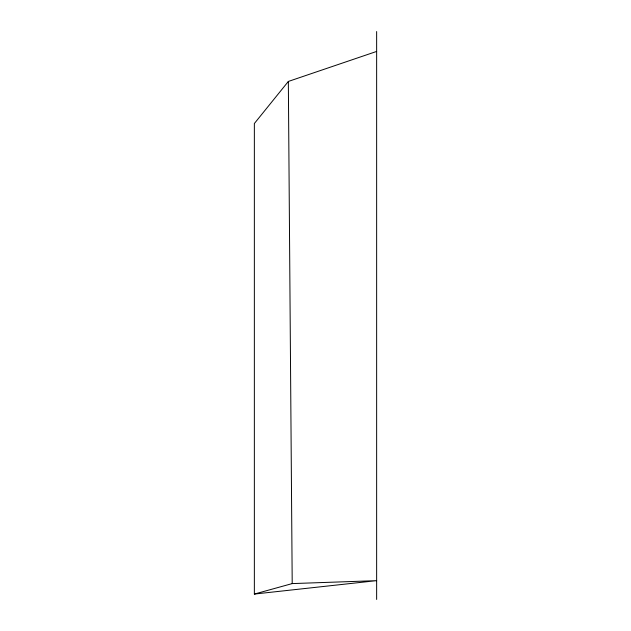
<?xml version="1.0" encoding="UTF-8"?>
<svg xmlns="http://www.w3.org/2000/svg" width="631" height="631" viewBox="0 0 631 631"><rect width="100%" height="100%" fill="white"/><g stroke="black" fill="none" stroke-linecap="round" stroke-linejoin="round"><path stroke-width="0.95" d="M376.644 51.434L288.343 81.446L254.356 123.518L254.356 594.063L376.644 580.654L292.208 583.588L254.356 594.063M288.343 81.446L292.208 583.588M376.644 31.55L376.644 599.45"/></g></svg>
